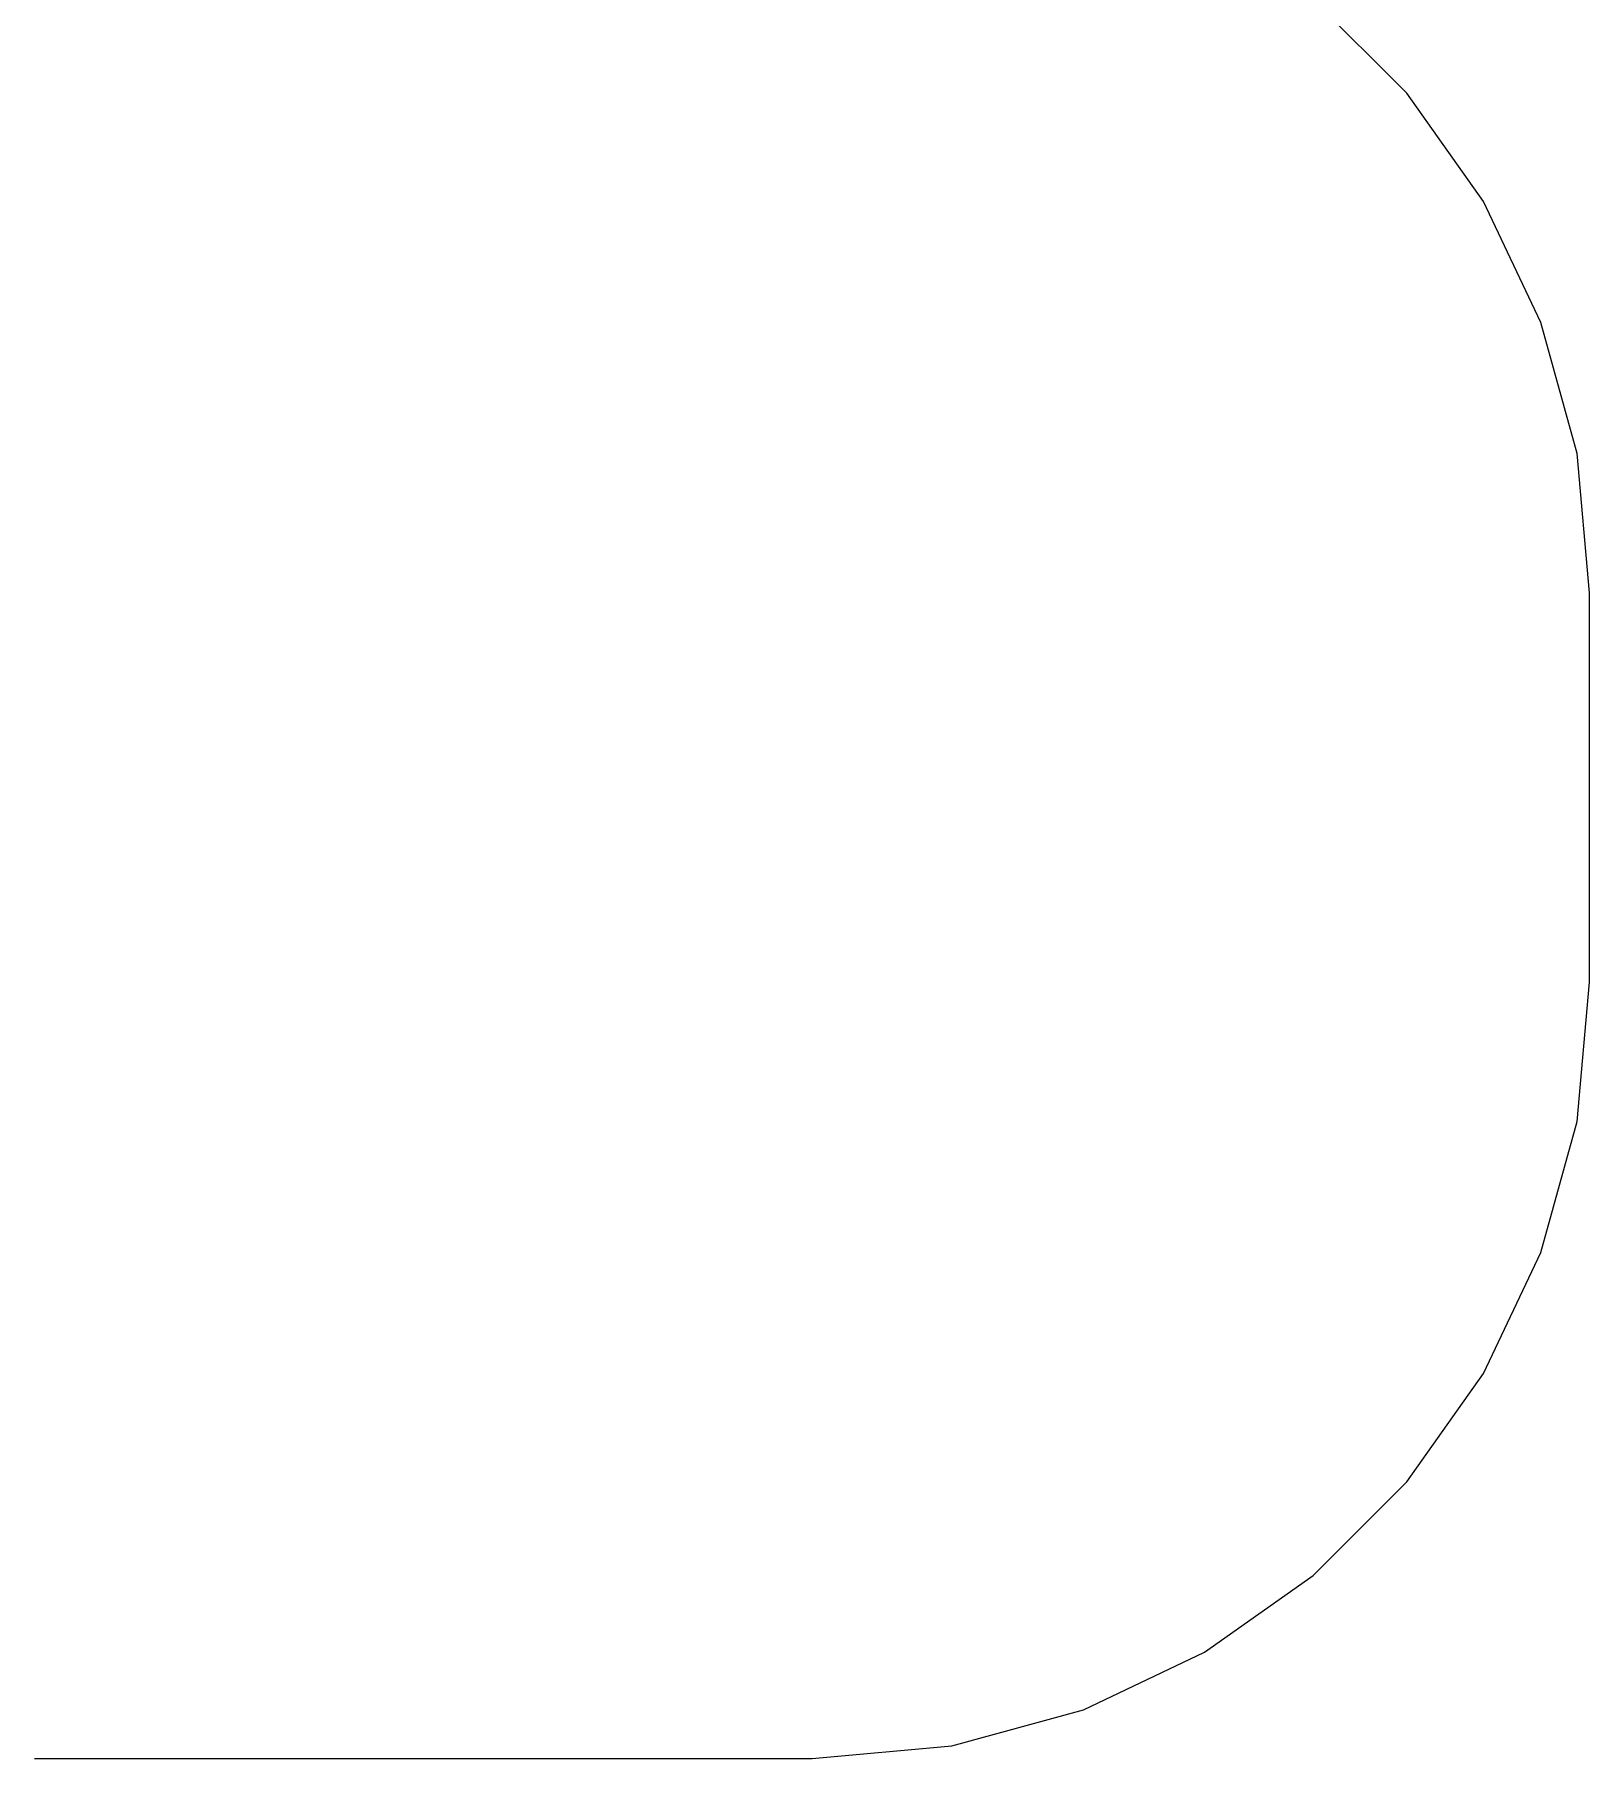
# Model space of a CAD drawing. Header units: centimetres. Extents: x -214 to 137, y -175 to 4.
# Drawn here: x -0.837 to 1.116, y -114.513 to -112.348 of the extents above; entities that cross this region are included whole.
import ezdxf

# ---------------------------------------------------------------- set-up
doc = ezdxf.new("R2010")
doc.units = ezdxf.units.CM
doc.header["$MEASUREMENT"] = 0
doc.layers.add('layer 1', color=7, linetype='Continuous')

msp = doc.modelspace()

# ---------------------------------------------------------------- linework, layer by layer
at = {"layer": 'layer 1', "color": 1, "lineweight": 9}
for points in [[(0.88641, -112.42154), (0.88641, -112.42154), (0.76874, -112.30386), (0.76874, -112.30386)], [(0.88641, -112.42154), (0.88641, -112.42154), (0.76874, -112.30386), (0.76874, -112.30386)], [(0.88641, -112.42154), (0.88641, -112.42154), (0.76874, -112.30386), (0.76874, -112.30386)], [(0.88641, -112.42154), (0.88641, -112.42154), (0.76874, -112.30386), (0.76874, -112.30386)], [(0.88641, -112.42154), (0.88641, -112.42154), (0.76874, -112.30386), (0.76874, -112.30386)], [(0.88641, -112.42154), (0.88641, -112.42154), (0.76874, -112.30386), (0.76874, -112.30386)], [(0.88641, -112.42154), (0.88641, -112.42154), (0.76874, -112.30386), (0.76874, -112.30386)], [(0.88641, -112.42154), (0.88641, -112.42154), (0.76874, -112.30386), (0.76874, -112.30386)], [(0.88641, -112.42154), (0.88641, -112.42154), (0.76874, -112.30386), (0.76874, -112.30386)], [(0.88641, -112.42154), (0.88641, -112.42154), (0.76874, -112.30386), (0.76874, -112.30386)], [(0.88641, -112.42154), (0.88641, -112.42154), (0.76874, -112.30386), (0.76874, -112.30386)], [(0.88641, -112.42154), (0.88641, -112.42154), (0.76874, -112.30386), (0.76874, -112.30386)], [(0.88641, -112.42154), (0.88641, -112.42154), (0.76874, -112.30386), (0.76874, -112.30386)], [(0.88641, -112.42154), (0.88641, -112.42154), (0.76874, -112.30386), (0.76874, -112.30386)], [(0.88641, -112.42154), (0.88641, -112.42154), (0.76874, -112.30386), (0.76874, -112.30386)], [(0.88641, -112.42154), (0.88641, -112.42154), (0.76874, -112.30386), (0.76874, -112.30386)], [(0.88641, -112.42154), (0.88641, -112.42154), (0.76874, -112.30386), (0.76874, -112.30386)], [(0.88641, -112.42154), (0.88641, -112.42154), (0.76874, -112.30386), (0.76874, -112.30386)], [(0.88641, -112.42154), (0.88641, -112.42154), (0.76874, -112.30386), (0.76874, -112.30386)], [(0.88641, -112.42154), (0.88641, -112.42154), (0.76874, -112.30386), (0.76874, -112.30386)], [(0.88641, -112.42154), (0.88641, -112.42154), (0.76874, -112.30386), (0.76874, -112.30386)], [(0.88641, -112.42154), (0.88641, -112.42154), (0.76874, -112.30386), (0.76874, -112.30386)], [(0.88641, -112.42154), (0.88641, -112.42154), (0.76874, -112.30386), (0.76874, -112.30386)], [(0.88641, -112.42154), (0.88641, -112.42154), (0.76874, -112.30386), (0.76874, -112.30386)], [(0.88641, -112.42154), (0.88641, -112.42154), (0.76874, -112.30386), (0.76874, -112.30386)], [(0.98273, -112.55771), (0.98273, -112.55771), (0.88641, -112.42154), (0.88641, -112.42154)], [(0.98273, -112.55771), (0.98273, -112.55771), (0.88641, -112.42154), (0.88641, -112.42154)], [(0.98273, -112.55771), (0.98273, -112.55771), (0.88641, -112.42154), (0.88641, -112.42154)], [(0.98273, -112.55771), (0.98273, -112.55771), (0.88641, -112.42154), (0.88641, -112.42154)], [(0.98273, -112.55771), (0.98273, -112.55771), (0.88641, -112.42154), (0.88641, -112.42154)], [(0.98273, -112.55771), (0.98273, -112.55771), (0.88641, -112.42154), (0.88641, -112.42154)], [(0.98273, -112.55771), (0.98273, -112.55771), (0.88641, -112.42154), (0.88641, -112.42154)], [(0.98273, -112.55771), (0.98273, -112.55771), (0.88641, -112.42154), (0.88641, -112.42154)], [(0.98273, -112.55771), (0.98273, -112.55771), (0.88641, -112.42154), (0.88641, -112.42154)], [(0.98273, -112.55771), (0.98273, -112.55771), (0.88641, -112.42154), (0.88641, -112.42154)], [(0.98273, -112.55771), (0.98273, -112.55771), (0.88641, -112.42154), (0.88641, -112.42154)], [(0.98273, -112.55771), (0.98273, -112.55771), (0.88641, -112.42154), (0.88641, -112.42154)], [(0.98273, -112.55771), (0.98273, -112.55771), (0.88641, -112.42154), (0.88641, -112.42154)], [(0.98273, -112.55771), (0.98273, -112.55771), (0.88641, -112.42154), (0.88641, -112.42154)], [(0.98273, -112.55771), (0.98273, -112.55771), (0.88641, -112.42154), (0.88641, -112.42154)], [(0.98273, -112.55771), (0.98273, -112.55771), (0.88641, -112.42154), (0.88641, -112.42154)], [(0.98273, -112.55771), (0.98273, -112.55771), (0.88641, -112.42154), (0.88641, -112.42154)], [(0.98273, -112.55771), (0.98273, -112.55771), (0.88641, -112.42154), (0.88641, -112.42154)], [(0.98273, -112.55771), (0.98273, -112.55771), (0.88641, -112.42154), (0.88641, -112.42154)], [(0.98273, -112.55771), (0.98273, -112.55771), (0.88641, -112.42154), (0.88641, -112.42154)], [(0.98273, -112.55771), (0.98273, -112.55771), (0.88641, -112.42154), (0.88641, -112.42154)], [(0.98273, -112.55771), (0.98273, -112.55771), (0.88641, -112.42154), (0.88641, -112.42154)], [(0.98273, -112.55771), (0.98273, -112.55771), (0.88641, -112.42154), (0.88641, -112.42154)], [(0.98273, -112.55771), (0.98273, -112.55771), (0.88641, -112.42154), (0.88641, -112.42154)], [(0.98273, -112.55771), (0.98273, -112.55771), (0.88641, -112.42154), (0.88641, -112.42154)], [(1.05493, -112.70957), (1.05493, -112.70957), (0.98273, -112.55771), (0.98273, -112.55771)], [(1.05493, -112.70957), (1.05493, -112.70957), (0.98273, -112.55771), (0.98273, -112.55771)], [(1.05493, -112.70957), (1.05493, -112.70957), (0.98273, -112.55771), (0.98273, -112.55771)], [(1.05493, -112.70957), (1.05493, -112.70957), (0.98273, -112.55771), (0.98273, -112.55771)], [(1.05493, -112.70957), (1.05493, -112.70957), (0.98273, -112.55771), (0.98273, -112.55771)], [(1.05493, -112.70957), (1.05493, -112.70957), (0.98273, -112.55771), (0.98273, -112.55771)], [(1.05493, -112.70957), (1.05493, -112.70957), (0.98273, -112.55771), (0.98273, -112.55771)], [(1.05493, -112.70957), (1.05493, -112.70957), (0.98273, -112.55771), (0.98273, -112.55771)], [(1.05493, -112.70957), (1.05493, -112.70957), (0.98273, -112.55771), (0.98273, -112.55771)], [(1.05493, -112.70957), (1.05493, -112.70957), (0.98273, -112.55771), (0.98273, -112.55771)], [(1.05493, -112.70957), (1.05493, -112.70957), (0.98273, -112.55771), (0.98273, -112.55771)], [(1.05493, -112.70957), (1.05493, -112.70957), (0.98273, -112.55771), (0.98273, -112.55771)], [(1.05493, -112.70957), (1.05493, -112.70957), (0.98273, -112.55771), (0.98273, -112.55771)], [(1.05493, -112.70957), (1.05493, -112.70957), (0.98273, -112.55771), (0.98273, -112.55771)], [(1.05493, -112.70957), (1.05493, -112.70957), (0.98273, -112.55771), (0.98273, -112.55771)], [(1.05493, -112.70957), (1.05493, -112.70957), (0.98273, -112.55771), (0.98273, -112.55771)], [(1.05493, -112.70957), (1.05493, -112.70957), (0.98273, -112.55771), (0.98273, -112.55771)], [(1.05493, -112.70957), (1.05493, -112.70957), (0.98273, -112.55771), (0.98273, -112.55771)], [(1.05493, -112.70957), (1.05493, -112.70957), (0.98273, -112.55771), (0.98273, -112.55771)], [(1.05493, -112.70957), (1.05493, -112.70957), (0.98273, -112.55771), (0.98273, -112.55771)], [(1.05493, -112.70957), (1.05493, -112.70957), (0.98273, -112.55771), (0.98273, -112.55771)], [(1.05493, -112.70957), (1.05493, -112.70957), (0.98273, -112.55771), (0.98273, -112.55771)], [(1.05493, -112.70957), (1.05493, -112.70957), (0.98273, -112.55771), (0.98273, -112.55771)], [(1.05493, -112.70957), (1.05493, -112.70957), (0.98273, -112.55771), (0.98273, -112.55771)], [(1.05493, -112.70957), (1.05493, -112.70957), (0.98273, -112.55771), (0.98273, -112.55771)], [(1.10026, -112.87434), (1.10026, -112.87434), (1.05493, -112.70957), (1.05493, -112.70957)], [(1.10026, -112.87434), (1.10026, -112.87434), (1.05493, -112.70957), (1.05493, -112.70957)], [(1.10026, -112.87434), (1.10026, -112.87434), (1.05493, -112.70957), (1.05493, -112.70957)], [(1.10026, -112.87434), (1.10026, -112.87434), (1.05493, -112.70957), (1.05493, -112.70957)], [(1.10026, -112.87434), (1.10026, -112.87434), (1.05493, -112.70957), (1.05493, -112.70957)], [(1.10026, -112.87434), (1.10026, -112.87434), (1.05493, -112.70957), (1.05493, -112.70957)], [(1.10026, -112.87434), (1.10026, -112.87434), (1.05493, -112.70957), (1.05493, -112.70957)], [(1.10026, -112.87434), (1.10026, -112.87434), (1.05493, -112.70957), (1.05493, -112.70957)], [(1.10026, -112.87434), (1.10026, -112.87434), (1.05493, -112.70957), (1.05493, -112.70957)], [(1.10026, -112.87434), (1.10026, -112.87434), (1.05493, -112.70957), (1.05493, -112.70957)], [(1.10026, -112.87434), (1.10026, -112.87434), (1.05493, -112.70957), (1.05493, -112.70957)], [(1.10026, -112.87434), (1.10026, -112.87434), (1.05493, -112.70957), (1.05493, -112.70957)], [(1.10026, -112.87434), (1.10026, -112.87434), (1.05493, -112.70957), (1.05493, -112.70957)], [(1.10026, -112.87434), (1.10026, -112.87434), (1.05493, -112.70957), (1.05493, -112.70957)], [(1.10026, -112.87434), (1.10026, -112.87434), (1.05493, -112.70957), (1.05493, -112.70957)], [(1.10026, -112.87434), (1.10026, -112.87434), (1.05493, -112.70957), (1.05493, -112.70957)], [(1.10026, -112.87434), (1.10026, -112.87434), (1.05493, -112.70957), (1.05493, -112.70957)], [(1.10026, -112.87434), (1.10026, -112.87434), (1.05493, -112.70957), (1.05493, -112.70957)], [(1.10026, -112.87434), (1.10026, -112.87434), (1.05493, -112.70957), (1.05493, -112.70957)], [(1.10026, -112.87434), (1.10026, -112.87434), (1.05493, -112.70957), (1.05493, -112.70957)], [(1.10026, -112.87434), (1.10026, -112.87434), (1.05493, -112.70957), (1.05493, -112.70957)], [(1.10026, -112.87434), (1.10026, -112.87434), (1.05493, -112.70957), (1.05493, -112.70957)], [(1.10026, -112.87434), (1.10026, -112.87434), (1.05493, -112.70957), (1.05493, -112.70957)], [(1.10026, -112.87434), (1.10026, -112.87434), (1.05493, -112.70957), (1.05493, -112.70957)], [(1.10026, -112.87434), (1.10026, -112.87434), (1.05493, -112.70957), (1.05493, -112.70957)], [(1.11598, -113.04922), (1.11598, -113.04922), (1.10026, -112.87434), (1.10026, -112.87434)], [(1.11598, -113.04922), (1.11598, -113.04922), (1.10026, -112.87434), (1.10026, -112.87434)], [(1.11598, -113.04922), (1.11598, -113.04922), (1.10026, -112.87434), (1.10026, -112.87434)], [(1.11598, -113.04922), (1.11598, -113.04922), (1.10026, -112.87434), (1.10026, -112.87434)], [(1.11598, -113.04922), (1.11598, -113.04922), (1.10026, -112.87434), (1.10026, -112.87434)], [(1.11598, -113.04922), (1.11598, -113.04922), (1.10026, -112.87434), (1.10026, -112.87434)], [(1.11598, -113.04922), (1.11598, -113.04922), (1.10026, -112.87434), (1.10026, -112.87434)], [(1.11598, -113.04922), (1.11598, -113.04922), (1.10026, -112.87434), (1.10026, -112.87434)], [(1.11598, -113.04922), (1.11598, -113.04922), (1.10026, -112.87434), (1.10026, -112.87434)], [(1.11598, -113.04922), (1.11598, -113.04922), (1.10026, -112.87434), (1.10026, -112.87434)], [(1.11598, -113.04922), (1.11598, -113.04922), (1.10026, -112.87434), (1.10026, -112.87434)], [(1.11598, -113.04922), (1.11598, -113.04922), (1.10026, -112.87434), (1.10026, -112.87434)], [(1.11598, -113.04922), (1.11598, -113.04922), (1.10026, -112.87434), (1.10026, -112.87434)], [(1.11598, -113.04922), (1.11598, -113.04922), (1.10026, -112.87434), (1.10026, -112.87434)], [(1.11598, -113.04922), (1.11598, -113.04922), (1.10026, -112.87434), (1.10026, -112.87434)], [(1.11598, -113.04922), (1.11598, -113.04922), (1.10026, -112.87434), (1.10026, -112.87434)], [(1.11598, -113.04922), (1.11598, -113.04922), (1.10026, -112.87434), (1.10026, -112.87434)], [(1.11598, -113.04922), (1.11598, -113.04922), (1.10026, -112.87434), (1.10026, -112.87434)], [(1.11598, -113.04922), (1.11598, -113.04922), (1.10026, -112.87434), (1.10026, -112.87434)], [(1.11598, -113.04922), (1.11598, -113.04922), (1.10026, -112.87434), (1.10026, -112.87434)], [(1.11598, -113.04922), (1.11598, -113.04922), (1.10026, -112.87434), (1.10026, -112.87434)], [(1.11598, -113.04922), (1.11598, -113.04922), (1.10026, -112.87434), (1.10026, -112.87434)], [(1.11598, -113.04922), (1.11598, -113.04922), (1.10026, -112.87434), (1.10026, -112.87434)], [(1.11598, -113.04922), (1.11598, -113.04922), (1.10026, -112.87434), (1.10026, -112.87434)], [(1.11598, -113.04922), (1.11598, -113.04922), (1.10026, -112.87434), (1.10026, -112.87434)], [(1.11598, -113.53822), (1.11598, -113.53822), (1.11598, -113.04922), (1.11598, -113.04922)], [(1.11598, -113.04922), (1.11598, -113.04922), (1.11598, -113.04922), (1.11598, -113.04922)], [(1.11598, -113.53822), (1.11598, -113.53822), (1.11598, -113.04922), (1.11598, -113.04922)], [(1.11598, -113.04922), (1.11598, -113.04922), (1.11598, -113.04922), (1.11598, -113.04922)], [(1.11598, -113.53822), (1.11598, -113.53822), (1.11598, -113.04922), (1.11598, -113.04922)], [(1.11598, -113.04922), (1.11598, -113.04922), (1.11598, -113.04922), (1.11598, -113.04922)], [(1.11598, -113.53822), (1.11598, -113.53822), (1.11598, -113.04922), (1.11598, -113.04922)], [(1.11598, -113.04922), (1.11598, -113.04922), (1.11598, -113.04922), (1.11598, -113.04922)], [(1.11598, -113.53822), (1.11598, -113.53822), (1.11598, -113.04922), (1.11598, -113.04922)], [(1.11598, -113.04922), (1.11598, -113.04922), (1.11598, -113.04922), (1.11598, -113.04922)], [(1.11598, -113.53822), (1.11598, -113.53822), (1.11598, -113.04922), (1.11598, -113.04922)], [(1.11598, -113.04922), (1.11598, -113.04922), (1.11598, -113.04922), (1.11598, -113.04922)], [(1.11598, -113.53822), (1.11598, -113.53822), (1.11598, -113.04922), (1.11598, -113.04922)], [(1.11598, -113.04922), (1.11598, -113.04922), (1.11598, -113.04922), (1.11598, -113.04922)], [(1.11598, -113.53822), (1.11598, -113.53822), (1.11598, -113.04922), (1.11598, -113.04922)], [(1.11598, -113.04922), (1.11598, -113.04922), (1.11598, -113.04922), (1.11598, -113.04922)], [(1.11598, -113.53822), (1.11598, -113.53822), (1.11598, -113.04922), (1.11598, -113.04922)], [(1.11598, -113.04922), (1.11598, -113.04922), (1.11598, -113.04922), (1.11598, -113.04922)], [(1.11598, -113.53822), (1.11598, -113.53822), (1.11598, -113.04922), (1.11598, -113.04922)], [(1.11598, -113.04922), (1.11598, -113.04922), (1.11598, -113.04922), (1.11598, -113.04922)], [(1.11598, -113.53822), (1.11598, -113.53822), (1.11598, -113.04922), (1.11598, -113.04922)], [(1.11598, -113.04922), (1.11598, -113.04922), (1.11598, -113.04922), (1.11598, -113.04922)], [(1.11598, -113.53822), (1.11598, -113.53822), (1.11598, -113.04922), (1.11598, -113.04922)], [(1.11598, -113.04922), (1.11598, -113.04922), (1.11598, -113.04922), (1.11598, -113.04922)], [(1.11598, -113.53822), (1.11598, -113.53822), (1.11598, -113.04922), (1.11598, -113.04922)], [(1.11598, -113.04922), (1.11598, -113.04922), (1.11598, -113.04922), (1.11598, -113.04922)], [(1.11598, -113.53822), (1.11598, -113.53822), (1.11598, -113.04922), (1.11598, -113.04922)], [(1.11598, -113.04922), (1.11598, -113.04922), (1.11598, -113.04922), (1.11598, -113.04922)], [(1.11598, -113.53822), (1.11598, -113.53822), (1.11598, -113.04922), (1.11598, -113.04922)], [(1.11598, -113.04922), (1.11598, -113.04922), (1.11598, -113.04922), (1.11598, -113.04922)], [(1.11598, -113.53822), (1.11598, -113.53822), (1.11598, -113.04922), (1.11598, -113.04922)], [(1.11598, -113.04922), (1.11598, -113.04922), (1.11598, -113.04922), (1.11598, -113.04922)], [(1.11598, -113.53822), (1.11598, -113.53822), (1.11598, -113.04922), (1.11598, -113.04922)], [(1.11598, -113.04922), (1.11598, -113.04922), (1.11598, -113.04922), (1.11598, -113.04922)], [(1.11598, -113.53822), (1.11598, -113.53822), (1.11598, -113.04922), (1.11598, -113.04922)], [(1.11598, -113.04922), (1.11598, -113.04922), (1.11598, -113.04922), (1.11598, -113.04922)], [(1.11598, -113.53822), (1.11598, -113.53822), (1.11598, -113.04922), (1.11598, -113.04922)], [(1.11598, -113.04922), (1.11598, -113.04922), (1.11598, -113.04922), (1.11598, -113.04922)], [(1.11598, -113.53822), (1.11598, -113.53822), (1.11598, -113.04922), (1.11598, -113.04922)], [(1.11598, -113.04922), (1.11598, -113.04922), (1.11598, -113.04922), (1.11598, -113.04922)], [(1.11598, -113.53822), (1.11598, -113.53822), (1.11598, -113.04922), (1.11598, -113.04922)], [(1.11598, -113.04922), (1.11598, -113.04922), (1.11598, -113.04922), (1.11598, -113.04922)], [(1.11598, -113.53822), (1.11598, -113.53822), (1.11598, -113.04922), (1.11598, -113.04922)], [(1.11598, -113.04922), (1.11598, -113.04922), (1.11598, -113.04922), (1.11598, -113.04922)], [(1.11598, -113.53822), (1.11598, -113.53822), (1.11598, -113.04922), (1.11598, -113.04922)], [(1.11598, -113.04922), (1.11598, -113.04922), (1.11598, -113.04922), (1.11598, -113.04922)], [(1.11598, -113.53822), (1.11598, -113.53822), (1.11598, -113.04922), (1.11598, -113.04922)], [(1.11598, -113.04922), (1.11598, -113.04922), (1.11598, -113.04922), (1.11598, -113.04922)], [(1.11598, -113.53822), (1.11598, -113.53822), (1.11598, -113.04922), (1.11598, -113.04922)], [(1.11598, -113.04922), (1.11598, -113.04922), (1.11598, -113.04922), (1.11598, -113.04922)], [(1.10026, -113.71317), (1.10026, -113.71317), (1.11598, -113.53822), (1.11598, -113.53822)], [(1.10026, -113.71317), (1.10026, -113.71317), (1.11598, -113.53822), (1.11598, -113.53822)], [(1.10026, -113.71317), (1.10026, -113.71317), (1.11598, -113.53822), (1.11598, -113.53822)], [(1.10026, -113.71317), (1.10026, -113.71317), (1.11598, -113.53822), (1.11598, -113.53822)], [(1.10026, -113.71317), (1.10026, -113.71317), (1.11598, -113.53822), (1.11598, -113.53822)], [(1.10026, -113.71317), (1.10026, -113.71317), (1.11598, -113.53822), (1.11598, -113.53822)], [(1.10026, -113.71317), (1.10026, -113.71317), (1.11598, -113.53822), (1.11598, -113.53822)], [(1.10026, -113.71317), (1.10026, -113.71317), (1.11598, -113.53822), (1.11598, -113.53822)], [(1.10026, -113.71317), (1.10026, -113.71317), (1.11598, -113.53822), (1.11598, -113.53822)], [(1.10026, -113.71317), (1.10026, -113.71317), (1.11598, -113.53822), (1.11598, -113.53822)], [(1.10026, -113.71317), (1.10026, -113.71317), (1.11598, -113.53822), (1.11598, -113.53822)], [(1.10026, -113.71317), (1.10026, -113.71317), (1.11598, -113.53822), (1.11598, -113.53822)], [(1.10026, -113.71317), (1.10026, -113.71317), (1.11598, -113.53822), (1.11598, -113.53822)], [(1.10026, -113.71317), (1.10026, -113.71317), (1.11598, -113.53822), (1.11598, -113.53822)], [(1.10026, -113.71317), (1.10026, -113.71317), (1.11598, -113.53822), (1.11598, -113.53822)], [(1.10026, -113.71317), (1.10026, -113.71317), (1.11598, -113.53822), (1.11598, -113.53822)], [(1.10026, -113.71317), (1.10026, -113.71317), (1.11598, -113.53822), (1.11598, -113.53822)], [(1.10026, -113.71317), (1.10026, -113.71317), (1.11598, -113.53822), (1.11598, -113.53822)], [(1.10026, -113.71317), (1.10026, -113.71317), (1.11598, -113.53822), (1.11598, -113.53822)], [(1.10026, -113.71317), (1.10026, -113.71317), (1.11598, -113.53822), (1.11598, -113.53822)], [(1.10026, -113.71317), (1.10026, -113.71317), (1.11598, -113.53822), (1.11598, -113.53822)], [(1.10026, -113.71317), (1.10026, -113.71317), (1.11598, -113.53822), (1.11598, -113.53822)], [(1.10026, -113.71317), (1.10026, -113.71317), (1.11598, -113.53822), (1.11598, -113.53822)], [(1.10026, -113.71317), (1.10026, -113.71317), (1.11598, -113.53822), (1.11598, -113.53822)], [(1.10026, -113.71317), (1.10026, -113.71317), (1.11598, -113.53822), (1.11598, -113.53822)], [(1.05493, -113.87798), (1.05493, -113.87798), (1.10026, -113.71317), (1.10026, -113.71317)], [(1.05493, -113.87798), (1.05493, -113.87798), (1.10026, -113.71317), (1.10026, -113.71317)], [(1.05493, -113.87798), (1.05493, -113.87798), (1.10026, -113.71317), (1.10026, -113.71317)], [(1.05493, -113.87798), (1.05493, -113.87798), (1.10026, -113.71317), (1.10026, -113.71317)], [(1.05493, -113.87798), (1.05493, -113.87798), (1.10026, -113.71317), (1.10026, -113.71317)], [(1.05493, -113.87798), (1.05493, -113.87798), (1.10026, -113.71317), (1.10026, -113.71317)], [(1.05493, -113.87798), (1.05493, -113.87798), (1.10026, -113.71317), (1.10026, -113.71317)], [(1.05493, -113.87798), (1.05493, -113.87798), (1.10026, -113.71317), (1.10026, -113.71317)], [(1.05493, -113.87798), (1.05493, -113.87798), (1.10026, -113.71317), (1.10026, -113.71317)], [(1.05493, -113.87798), (1.05493, -113.87798), (1.10026, -113.71317), (1.10026, -113.71317)], [(1.05493, -113.87798), (1.05493, -113.87798), (1.10026, -113.71317), (1.10026, -113.71317)], [(1.05493, -113.87798), (1.05493, -113.87798), (1.10026, -113.71317), (1.10026, -113.71317)], [(1.05493, -113.87798), (1.05493, -113.87798), (1.10026, -113.71317), (1.10026, -113.71317)], [(1.05493, -113.87798), (1.05493, -113.87798), (1.10026, -113.71317), (1.10026, -113.71317)], [(1.05493, -113.87798), (1.05493, -113.87798), (1.10026, -113.71317), (1.10026, -113.71317)], [(1.05493, -113.87798), (1.05493, -113.87798), (1.10026, -113.71317), (1.10026, -113.71317)], [(1.05493, -113.87798), (1.05493, -113.87798), (1.10026, -113.71317), (1.10026, -113.71317)], [(1.05493, -113.87798), (1.05493, -113.87798), (1.10026, -113.71317), (1.10026, -113.71317)], [(1.05493, -113.87798), (1.05493, -113.87798), (1.10026, -113.71317), (1.10026, -113.71317)], [(1.05493, -113.87798), (1.05493, -113.87798), (1.10026, -113.71317), (1.10026, -113.71317)], [(1.05493, -113.87798), (1.05493, -113.87798), (1.10026, -113.71317), (1.10026, -113.71317)], [(1.05493, -113.87798), (1.05493, -113.87798), (1.10026, -113.71317), (1.10026, -113.71317)], [(1.05493, -113.87798), (1.05493, -113.87798), (1.10026, -113.71317), (1.10026, -113.71317)], [(1.05493, -113.87798), (1.05493, -113.87798), (1.10026, -113.71317), (1.10026, -113.71317)], [(1.05493, -113.87798), (1.05493, -113.87798), (1.10026, -113.71317), (1.10026, -113.71317)], [(0.98273, -114.02985), (0.98273, -114.02985), (1.05493, -113.87798), (1.05493, -113.87798)], [(0.98273, -114.02985), (0.98273, -114.02985), (1.05493, -113.87798), (1.05493, -113.87798)], [(0.98273, -114.02985), (0.98273, -114.02985), (1.05493, -113.87798), (1.05493, -113.87798)], [(0.98273, -114.02985), (0.98273, -114.02985), (1.05493, -113.87798), (1.05493, -113.87798)], [(0.98273, -114.02985), (0.98273, -114.02985), (1.05493, -113.87798), (1.05493, -113.87798)], [(0.98273, -114.02985), (0.98273, -114.02985), (1.05493, -113.87798), (1.05493, -113.87798)], [(0.98273, -114.02985), (0.98273, -114.02985), (1.05493, -113.87798), (1.05493, -113.87798)], [(0.98273, -114.02985), (0.98273, -114.02985), (1.05493, -113.87798), (1.05493, -113.87798)], [(0.98273, -114.02985), (0.98273, -114.02985), (1.05493, -113.87798), (1.05493, -113.87798)], [(0.98273, -114.02985), (0.98273, -114.02985), (1.05493, -113.87798), (1.05493, -113.87798)], [(0.98273, -114.02985), (0.98273, -114.02985), (1.05493, -113.87798), (1.05493, -113.87798)], [(0.98273, -114.02985), (0.98273, -114.02985), (1.05493, -113.87798), (1.05493, -113.87798)], [(0.98273, -114.02985), (0.98273, -114.02985), (1.05493, -113.87798), (1.05493, -113.87798)], [(0.98273, -114.02985), (0.98273, -114.02985), (1.05493, -113.87798), (1.05493, -113.87798)], [(0.98273, -114.02985), (0.98273, -114.02985), (1.05493, -113.87798), (1.05493, -113.87798)], [(0.98273, -114.02985), (0.98273, -114.02985), (1.05493, -113.87798), (1.05493, -113.87798)], [(0.98273, -114.02985), (0.98273, -114.02985), (1.05493, -113.87798), (1.05493, -113.87798)], [(0.98273, -114.02985), (0.98273, -114.02985), (1.05493, -113.87798), (1.05493, -113.87798)], [(0.98273, -114.02985), (0.98273, -114.02985), (1.05493, -113.87798), (1.05493, -113.87798)], [(0.98273, -114.02985), (0.98273, -114.02985), (1.05493, -113.87798), (1.05493, -113.87798)], [(0.98273, -114.02985), (0.98273, -114.02985), (1.05493, -113.87798), (1.05493, -113.87798)], [(0.98273, -114.02985), (0.98273, -114.02985), (1.05493, -113.87798), (1.05493, -113.87798)], [(0.98273, -114.02985), (0.98273, -114.02985), (1.05493, -113.87798), (1.05493, -113.87798)], [(0.98273, -114.02985), (0.98273, -114.02985), (1.05493, -113.87798), (1.05493, -113.87798)], [(0.98273, -114.02985), (0.98273, -114.02985), (1.05493, -113.87798), (1.05493, -113.87798)], [(0.88641, -114.16601), (0.88641, -114.16601), (0.98273, -114.02985), (0.98273, -114.02985)], [(0.88641, -114.16601), (0.88641, -114.16601), (0.98273, -114.02985), (0.98273, -114.02985)], [(0.88641, -114.16601), (0.88641, -114.16601), (0.98273, -114.02985), (0.98273, -114.02985)], [(0.88641, -114.16601), (0.88641, -114.16601), (0.98273, -114.02985), (0.98273, -114.02985)], [(0.88641, -114.16601), (0.88641, -114.16601), (0.98273, -114.02985), (0.98273, -114.02985)], [(0.88641, -114.16601), (0.88641, -114.16601), (0.98273, -114.02985), (0.98273, -114.02985)], [(0.88641, -114.16601), (0.88641, -114.16601), (0.98273, -114.02985), (0.98273, -114.02985)], [(0.88641, -114.16601), (0.88641, -114.16601), (0.98273, -114.02985), (0.98273, -114.02985)], [(0.88641, -114.16601), (0.88641, -114.16601), (0.98273, -114.02985), (0.98273, -114.02985)], [(0.88641, -114.16601), (0.88641, -114.16601), (0.98273, -114.02985), (0.98273, -114.02985)], [(0.88641, -114.16601), (0.88641, -114.16601), (0.98273, -114.02985), (0.98273, -114.02985)], [(0.88641, -114.16601), (0.88641, -114.16601), (0.98273, -114.02985), (0.98273, -114.02985)], [(0.88641, -114.16601), (0.88641, -114.16601), (0.98273, -114.02985), (0.98273, -114.02985)], [(0.88641, -114.16601), (0.88641, -114.16601), (0.98273, -114.02985), (0.98273, -114.02985)], [(0.88641, -114.16601), (0.88641, -114.16601), (0.98273, -114.02985), (0.98273, -114.02985)], [(0.88641, -114.16601), (0.88641, -114.16601), (0.98273, -114.02985), (0.98273, -114.02985)], [(0.88641, -114.16601), (0.88641, -114.16601), (0.98273, -114.02985), (0.98273, -114.02985)], [(0.88641, -114.16601), (0.88641, -114.16601), (0.98273, -114.02985), (0.98273, -114.02985)], [(0.88641, -114.16601), (0.88641, -114.16601), (0.98273, -114.02985), (0.98273, -114.02985)], [(0.88641, -114.16601), (0.88641, -114.16601), (0.98273, -114.02985), (0.98273, -114.02985)], [(0.88641, -114.16601), (0.88641, -114.16601), (0.98273, -114.02985), (0.98273, -114.02985)], [(0.88641, -114.16601), (0.88641, -114.16601), (0.98273, -114.02985), (0.98273, -114.02985)], [(0.88641, -114.16601), (0.88641, -114.16601), (0.98273, -114.02985), (0.98273, -114.02985)], [(0.88641, -114.16601), (0.88641, -114.16601), (0.98273, -114.02985), (0.98273, -114.02985)], [(0.88641, -114.16601), (0.88641, -114.16601), (0.98273, -114.02985), (0.98273, -114.02985)], [(0.76874, -114.28367), (0.76874, -114.28367), (0.88641, -114.16601), (0.88641, -114.16601)], [(0.76874, -114.28367), (0.76874, -114.28367), (0.88641, -114.16601), (0.88641, -114.16601)], [(0.76874, -114.28367), (0.76874, -114.28367), (0.88641, -114.16601), (0.88641, -114.16601)], [(0.76874, -114.28367), (0.76874, -114.28367), (0.88641, -114.16601), (0.88641, -114.16601)], [(0.76874, -114.28367), (0.76874, -114.28367), (0.88641, -114.16601), (0.88641, -114.16601)], [(0.76874, -114.28367), (0.76874, -114.28367), (0.88641, -114.16601), (0.88641, -114.16601)], [(0.76874, -114.28367), (0.76874, -114.28367), (0.88641, -114.16601), (0.88641, -114.16601)], [(0.76874, -114.28367), (0.76874, -114.28367), (0.88641, -114.16601), (0.88641, -114.16601)], [(0.76874, -114.28367), (0.76874, -114.28367), (0.88641, -114.16601), (0.88641, -114.16601)], [(0.76874, -114.28367), (0.76874, -114.28367), (0.88641, -114.16601), (0.88641, -114.16601)], [(0.76874, -114.28367), (0.76874, -114.28367), (0.88641, -114.16601), (0.88641, -114.16601)], [(0.76874, -114.28367), (0.76874, -114.28367), (0.88641, -114.16601), (0.88641, -114.16601)], [(0.76874, -114.28367), (0.76874, -114.28367), (0.88641, -114.16601), (0.88641, -114.16601)], [(0.76874, -114.28367), (0.76874, -114.28367), (0.88641, -114.16601), (0.88641, -114.16601)], [(0.76874, -114.28367), (0.76874, -114.28367), (0.88641, -114.16601), (0.88641, -114.16601)], [(0.76874, -114.28367), (0.76874, -114.28367), (0.88641, -114.16601), (0.88641, -114.16601)], [(0.76874, -114.28367), (0.76874, -114.28367), (0.88641, -114.16601), (0.88641, -114.16601)], [(0.76874, -114.28367), (0.76874, -114.28367), (0.88641, -114.16601), (0.88641, -114.16601)], [(0.76874, -114.28367), (0.76874, -114.28367), (0.88641, -114.16601), (0.88641, -114.16601)], [(0.76874, -114.28367), (0.76874, -114.28367), (0.88641, -114.16601), (0.88641, -114.16601)], [(0.76874, -114.28367), (0.76874, -114.28367), (0.88641, -114.16601), (0.88641, -114.16601)], [(0.76874, -114.28367), (0.76874, -114.28367), (0.88641, -114.16601), (0.88641, -114.16601)], [(0.76874, -114.28367), (0.76874, -114.28367), (0.88641, -114.16601), (0.88641, -114.16601)], [(0.76874, -114.28367), (0.76874, -114.28367), (0.88641, -114.16601), (0.88641, -114.16601)], [(0.76874, -114.28367), (0.76874, -114.28367), (0.88641, -114.16601), (0.88641, -114.16601)], [(0.63244, -114.38003), (0.63244, -114.38003), (0.76874, -114.28367), (0.76874, -114.28367)], [(0.63244, -114.38003), (0.63244, -114.38003), (0.76874, -114.28367), (0.76874, -114.28367)], [(0.63244, -114.38003), (0.63244, -114.38003), (0.76874, -114.28367), (0.76874, -114.28367)], [(0.63244, -114.38003), (0.63244, -114.38003), (0.76874, -114.28367), (0.76874, -114.28367)], [(0.63244, -114.38003), (0.63244, -114.38003), (0.76874, -114.28367), (0.76874, -114.28367)], [(0.63244, -114.38003), (0.63244, -114.38003), (0.76874, -114.28367), (0.76874, -114.28367)], [(0.63244, -114.38003), (0.63244, -114.38003), (0.76874, -114.28367), (0.76874, -114.28367)], [(0.63244, -114.38003), (0.63244, -114.38003), (0.76874, -114.28367), (0.76874, -114.28367)], [(0.63244, -114.38003), (0.63244, -114.38003), (0.76874, -114.28367), (0.76874, -114.28367)], [(0.63244, -114.38003), (0.63244, -114.38003), (0.76874, -114.28367), (0.76874, -114.28367)], [(0.63244, -114.38003), (0.63244, -114.38003), (0.76874, -114.28367), (0.76874, -114.28367)], [(0.63244, -114.38003), (0.63244, -114.38003), (0.76874, -114.28367), (0.76874, -114.28367)], [(0.63244, -114.38003), (0.63244, -114.38003), (0.76874, -114.28367), (0.76874, -114.28367)], [(0.63244, -114.38003), (0.63244, -114.38003), (0.76874, -114.28367), (0.76874, -114.28367)], [(0.63244, -114.38003), (0.63244, -114.38003), (0.76874, -114.28367), (0.76874, -114.28367)], [(0.63244, -114.38003), (0.63244, -114.38003), (0.76874, -114.28367), (0.76874, -114.28367)], [(0.63244, -114.38003), (0.63244, -114.38003), (0.76874, -114.28367), (0.76874, -114.28367)], [(0.63244, -114.38003), (0.63244, -114.38003), (0.76874, -114.28367), (0.76874, -114.28367)], [(0.63244, -114.38003), (0.63244, -114.38003), (0.76874, -114.28367), (0.76874, -114.28367)], [(0.63244, -114.38003), (0.63244, -114.38003), (0.76874, -114.28367), (0.76874, -114.28367)], [(0.63244, -114.38003), (0.63244, -114.38003), (0.76874, -114.28367), (0.76874, -114.28367)], [(0.63244, -114.38003), (0.63244, -114.38003), (0.76874, -114.28367), (0.76874, -114.28367)], [(0.63244, -114.38003), (0.63244, -114.38003), (0.76874, -114.28367), (0.76874, -114.28367)], [(0.63244, -114.38003), (0.63244, -114.38003), (0.76874, -114.28367), (0.76874, -114.28367)], [(0.63244, -114.38003), (0.63244, -114.38003), (0.76874, -114.28367), (0.76874, -114.28367)], [(0.48028, -114.45231), (0.48028, -114.45231), (0.63244, -114.38003), (0.63244, -114.38003)], [(0.48028, -114.45231), (0.48028, -114.45231), (0.63244, -114.38003), (0.63244, -114.38003)], [(0.48028, -114.45231), (0.48028, -114.45231), (0.63244, -114.38003), (0.63244, -114.38003)], [(0.48028, -114.45231), (0.48028, -114.45231), (0.63244, -114.38003), (0.63244, -114.38003)], [(0.48028, -114.45231), (0.48028, -114.45231), (0.63244, -114.38003), (0.63244, -114.38003)], [(0.48028, -114.45231), (0.48028, -114.45231), (0.63244, -114.38003), (0.63244, -114.38003)], [(0.48028, -114.45231), (0.48028, -114.45231), (0.63244, -114.38003), (0.63244, -114.38003)], [(0.48028, -114.45231), (0.48028, -114.45231), (0.63244, -114.38003), (0.63244, -114.38003)], [(0.48028, -114.45231), (0.48028, -114.45231), (0.63244, -114.38003), (0.63244, -114.38003)], [(0.48028, -114.45231), (0.48028, -114.45231), (0.63244, -114.38003), (0.63244, -114.38003)], [(0.48028, -114.45231), (0.48028, -114.45231), (0.63244, -114.38003), (0.63244, -114.38003)], [(0.48028, -114.45231), (0.48028, -114.45231), (0.63244, -114.38003), (0.63244, -114.38003)], [(0.48028, -114.45231), (0.48028, -114.45231), (0.63244, -114.38003), (0.63244, -114.38003)], [(0.48028, -114.45231), (0.48028, -114.45231), (0.63244, -114.38003), (0.63244, -114.38003)], [(0.48028, -114.45231), (0.48028, -114.45231), (0.63244, -114.38003), (0.63244, -114.38003)], [(0.48028, -114.45231), (0.48028, -114.45231), (0.63244, -114.38003), (0.63244, -114.38003)], [(0.48028, -114.45231), (0.48028, -114.45231), (0.63244, -114.38003), (0.63244, -114.38003)], [(0.48028, -114.45231), (0.48028, -114.45231), (0.63244, -114.38003), (0.63244, -114.38003)], [(0.48028, -114.45231), (0.48028, -114.45231), (0.63244, -114.38003), (0.63244, -114.38003)], [(0.48028, -114.45231), (0.48028, -114.45231), (0.63244, -114.38003), (0.63244, -114.38003)], [(0.48028, -114.45231), (0.48028, -114.45231), (0.63244, -114.38003), (0.63244, -114.38003)], [(0.48028, -114.45231), (0.48028, -114.45231), (0.63244, -114.38003), (0.63244, -114.38003)], [(0.48028, -114.45231), (0.48028, -114.45231), (0.63244, -114.38003), (0.63244, -114.38003)], [(0.48028, -114.45231), (0.48028, -114.45231), (0.63244, -114.38003), (0.63244, -114.38003)], [(0.48028, -114.45231), (0.48028, -114.45231), (0.63244, -114.38003), (0.63244, -114.38003)], [(0.315, -114.49772), (0.315, -114.49772), (0.48028, -114.45231), (0.48028, -114.45231)], [(0.315, -114.49772), (0.315, -114.49772), (0.48028, -114.45231), (0.48028, -114.45231)], [(0.315, -114.49772), (0.315, -114.49772), (0.48028, -114.45231), (0.48028, -114.45231)], [(0.315, -114.49772), (0.315, -114.49772), (0.48028, -114.45231), (0.48028, -114.45231)], [(0.315, -114.49772), (0.315, -114.49772), (0.48028, -114.45231), (0.48028, -114.45231)], [(0.315, -114.49772), (0.315, -114.49772), (0.48028, -114.45231), (0.48028, -114.45231)], [(0.315, -114.49772), (0.315, -114.49772), (0.48028, -114.45231), (0.48028, -114.45231)], [(0.315, -114.49772), (0.315, -114.49772), (0.48028, -114.45231), (0.48028, -114.45231)], [(0.315, -114.49772), (0.315, -114.49772), (0.48028, -114.45231), (0.48028, -114.45231)], [(0.315, -114.49772), (0.315, -114.49772), (0.48028, -114.45231), (0.48028, -114.45231)], [(0.315, -114.49772), (0.315, -114.49772), (0.48028, -114.45231), (0.48028, -114.45231)], [(0.315, -114.49772), (0.315, -114.49772), (0.48028, -114.45231), (0.48028, -114.45231)], [(0.315, -114.49772), (0.315, -114.49772), (0.48028, -114.45231), (0.48028, -114.45231)], [(0.315, -114.49772), (0.315, -114.49772), (0.48028, -114.45231), (0.48028, -114.45231)], [(0.315, -114.49772), (0.315, -114.49772), (0.48028, -114.45231), (0.48028, -114.45231)], [(0.315, -114.49772), (0.315, -114.49772), (0.48028, -114.45231), (0.48028, -114.45231)], [(0.315, -114.49772), (0.315, -114.49772), (0.48028, -114.45231), (0.48028, -114.45231)], [(0.315, -114.49772), (0.315, -114.49772), (0.48028, -114.45231), (0.48028, -114.45231)], [(0.315, -114.49772), (0.315, -114.49772), (0.48028, -114.45231), (0.48028, -114.45231)], [(0.315, -114.49772), (0.315, -114.49772), (0.48028, -114.45231), (0.48028, -114.45231)], [(0.315, -114.49772), (0.315, -114.49772), (0.48028, -114.45231), (0.48028, -114.45231)], [(0.315, -114.49772), (0.315, -114.49772), (0.48028, -114.45231), (0.48028, -114.45231)], [(0.315, -114.49772), (0.315, -114.49772), (0.48028, -114.45231), (0.48028, -114.45231)], [(0.315, -114.49772), (0.315, -114.49772), (0.48028, -114.45231), (0.48028, -114.45231)], [(0.315, -114.49772), (0.315, -114.49772), (0.48028, -114.45231), (0.48028, -114.45231)], [(0.13935, -114.51348), (0.13935, -114.51348), (0.315, -114.49772), (0.315, -114.49772)], [(0.13935, -114.51348), (0.13935, -114.51348), (0.315, -114.49772), (0.315, -114.49772)], [(0.13935, -114.51348), (0.13935, -114.51348), (0.315, -114.49772), (0.315, -114.49772)], [(0.13935, -114.51348), (0.13935, -114.51348), (0.315, -114.49772), (0.315, -114.49772)], [(0.13935, -114.51348), (0.13935, -114.51348), (0.315, -114.49772), (0.315, -114.49772)], [(0.13935, -114.51348), (0.13935, -114.51348), (0.315, -114.49772), (0.315, -114.49772)], [(0.13935, -114.51348), (0.13935, -114.51348), (0.315, -114.49772), (0.315, -114.49772)], [(0.13935, -114.51348), (0.13935, -114.51348), (0.315, -114.49772), (0.315, -114.49772)], [(0.13935, -114.51348), (0.13935, -114.51348), (0.315, -114.49772), (0.315, -114.49772)], [(0.13935, -114.51348), (0.13935, -114.51348), (0.315, -114.49772), (0.315, -114.49772)], [(0.13935, -114.51348), (0.13935, -114.51348), (0.315, -114.49772), (0.315, -114.49772)], [(0.13935, -114.51348), (0.13935, -114.51348), (0.315, -114.49772), (0.315, -114.49772)], [(0.13935, -114.51348), (0.13935, -114.51348), (0.315, -114.49772), (0.315, -114.49772)], [(0.13935, -114.51348), (0.13935, -114.51348), (0.315, -114.49772), (0.315, -114.49772)], [(0.13935, -114.51348), (0.13935, -114.51348), (0.315, -114.49772), (0.315, -114.49772)], [(0.13935, -114.51348), (0.13935, -114.51348), (0.315, -114.49772), (0.315, -114.49772)], [(0.13935, -114.51348), (0.13935, -114.51348), (0.315, -114.49772), (0.315, -114.49772)], [(0.13935, -114.51348), (0.13935, -114.51348), (0.315, -114.49772), (0.315, -114.49772)], [(0.13935, -114.51348), (0.13935, -114.51348), (0.315, -114.49772), (0.315, -114.49772)], [(0.13935, -114.51348), (0.13935, -114.51348), (0.315, -114.49772), (0.315, -114.49772)], [(0.13935, -114.51348), (0.13935, -114.51348), (0.315, -114.49772), (0.315, -114.49772)], [(0.13935, -114.51348), (0.13935, -114.51348), (0.315, -114.49772), (0.315, -114.49772)], [(0.13935, -114.51348), (0.13935, -114.51348), (0.315, -114.49772), (0.315, -114.49772)], [(0.13935, -114.51348), (0.13935, -114.51348), (0.315, -114.49772), (0.315, -114.49772)], [(0.13935, -114.51348), (0.13935, -114.51348), (0.315, -114.49772), (0.315, -114.49772)], [(-0.83728, -114.51348), (-0.83728, -114.51348), (0.13935, -114.51348), (0.13935, -114.51348)], [(-0.83728, -114.51348), (-0.83728, -114.51348), (0.13935, -114.51348), (0.13935, -114.51348)], [(-0.83728, -114.51348), (-0.83728, -114.51348), (0.13935, -114.51348), (0.13935, -114.51348)], [(-0.83728, -114.51348), (-0.83728, -114.51348), (0.13935, -114.51348), (0.13935, -114.51348)], [(-0.83728, -114.51348), (-0.83728, -114.51348), (0.13935, -114.51348), (0.13935, -114.51348)], [(-0.83728, -114.51348), (-0.83728, -114.51348), (0.13935, -114.51348), (0.13935, -114.51348)], [(-0.83728, -114.51348), (-0.83728, -114.51348), (0.13935, -114.51348), (0.13935, -114.51348)], [(-0.83728, -114.51348), (-0.83728, -114.51348), (0.13935, -114.51348), (0.13935, -114.51348)], [(-0.83728, -114.51348), (-0.83728, -114.51348), (0.13935, -114.51348), (0.13935, -114.51348)], [(-0.83728, -114.51348), (-0.83728, -114.51348), (0.13935, -114.51348), (0.13935, -114.51348)], [(-0.83728, -114.51348), (-0.83728, -114.51348), (0.13935, -114.51348), (0.13935, -114.51348)], [(-0.83728, -114.51348), (-0.83728, -114.51348), (0.13935, -114.51348), (0.13935, -114.51348)], [(-0.83728, -114.51348), (-0.83728, -114.51348), (0.13935, -114.51348), (0.13935, -114.51348)], [(-0.83728, -114.51348), (-0.83728, -114.51348), (0.13935, -114.51348), (0.13935, -114.51348)], [(-0.83728, -114.51348), (-0.83728, -114.51348), (0.13935, -114.51348), (0.13935, -114.51348)], [(-0.83728, -114.51348), (-0.83728, -114.51348), (0.13935, -114.51348), (0.13935, -114.51348)], [(-0.83728, -114.51348), (-0.83728, -114.51348), (0.13935, -114.51348), (0.13935, -114.51348)], [(-0.83728, -114.51348), (-0.83728, -114.51348), (0.13935, -114.51348), (0.13935, -114.51348)], [(-0.83728, -114.51348), (-0.83728, -114.51348), (0.13935, -114.51348), (0.13935, -114.51348)], [(-0.83728, -114.51348), (-0.83728, -114.51348), (0.13935, -114.51348), (0.13935, -114.51348)], [(-0.83728, -114.51348), (-0.83728, -114.51348), (0.13935, -114.51348), (0.13935, -114.51348)], [(-0.83728, -114.51348), (-0.83728, -114.51348), (0.13935, -114.51348), (0.13935, -114.51348)], [(-0.83728, -114.51348), (-0.83728, -114.51348), (0.13935, -114.51348), (0.13935, -114.51348)], [(-0.83728, -114.51348), (-0.83728, -114.51348), (0.13935, -114.51348), (0.13935, -114.51348)], [(-0.83728, -114.51348), (-0.83728, -114.51348), (0.13935, -114.51348), (0.13935, -114.51348)], [(0.13935, -114.51348), (0.13935, -114.51348), (0.13935, -114.51348), (0.13935, -114.51348)], [(0.13935, -114.51348), (0.13935, -114.51348), (0.13935, -114.51348), (0.13935, -114.51348)], [(0.13935, -114.51348), (0.13935, -114.51348), (0.13935, -114.51348), (0.13935, -114.51348)], [(0.13935, -114.51348), (0.13935, -114.51348), (0.13935, -114.51348), (0.13935, -114.51348)], [(0.13935, -114.51348), (0.13935, -114.51348), (0.13935, -114.51348), (0.13935, -114.51348)], [(0.13935, -114.51348), (0.13935, -114.51348), (0.13935, -114.51348), (0.13935, -114.51348)], [(0.13935, -114.51348), (0.13935, -114.51348), (0.13935, -114.51348), (0.13935, -114.51348)], [(0.13935, -114.51348), (0.13935, -114.51348), (0.13935, -114.51348), (0.13935, -114.51348)], [(0.13935, -114.51348), (0.13935, -114.51348), (0.13935, -114.51348), (0.13935, -114.51348)], [(0.13935, -114.51348), (0.13935, -114.51348), (0.13935, -114.51348), (0.13935, -114.51348)], [(0.13935, -114.51348), (0.13935, -114.51348), (0.13935, -114.51348), (0.13935, -114.51348)], [(0.13935, -114.51348), (0.13935, -114.51348), (0.13935, -114.51348), (0.13935, -114.51348)], [(0.13935, -114.51348), (0.13935, -114.51348), (0.13935, -114.51348), (0.13935, -114.51348)], [(0.13935, -114.51348), (0.13935, -114.51348), (0.13935, -114.51348), (0.13935, -114.51348)], [(0.13935, -114.51348), (0.13935, -114.51348), (0.13935, -114.51348), (0.13935, -114.51348)], [(0.13935, -114.51348), (0.13935, -114.51348), (0.13935, -114.51348), (0.13935, -114.51348)], [(0.13935, -114.51348), (0.13935, -114.51348), (0.13935, -114.51348), (0.13935, -114.51348)], [(0.13935, -114.51348), (0.13935, -114.51348), (0.13935, -114.51348), (0.13935, -114.51348)], [(0.13935, -114.51348), (0.13935, -114.51348), (0.13935, -114.51348), (0.13935, -114.51348)], [(0.13935, -114.51348), (0.13935, -114.51348), (0.13935, -114.51348), (0.13935, -114.51348)], [(0.13935, -114.51348), (0.13935, -114.51348), (0.13935, -114.51348), (0.13935, -114.51348)], [(0.13935, -114.51348), (0.13935, -114.51348), (0.13935, -114.51348), (0.13935, -114.51348)], [(0.13935, -114.51348), (0.13935, -114.51348), (0.13935, -114.51348), (0.13935, -114.51348)], [(0.13935, -114.51348), (0.13935, -114.51348), (0.13935, -114.51348), (0.13935, -114.51348)], [(0.13935, -114.51348), (0.13935, -114.51348), (0.13935, -114.51348), (0.13935, -114.51348)]]:
    msp.add_open_spline(points, degree=3, dxfattribs=at)

doc.saveas('drawing.dxf')
